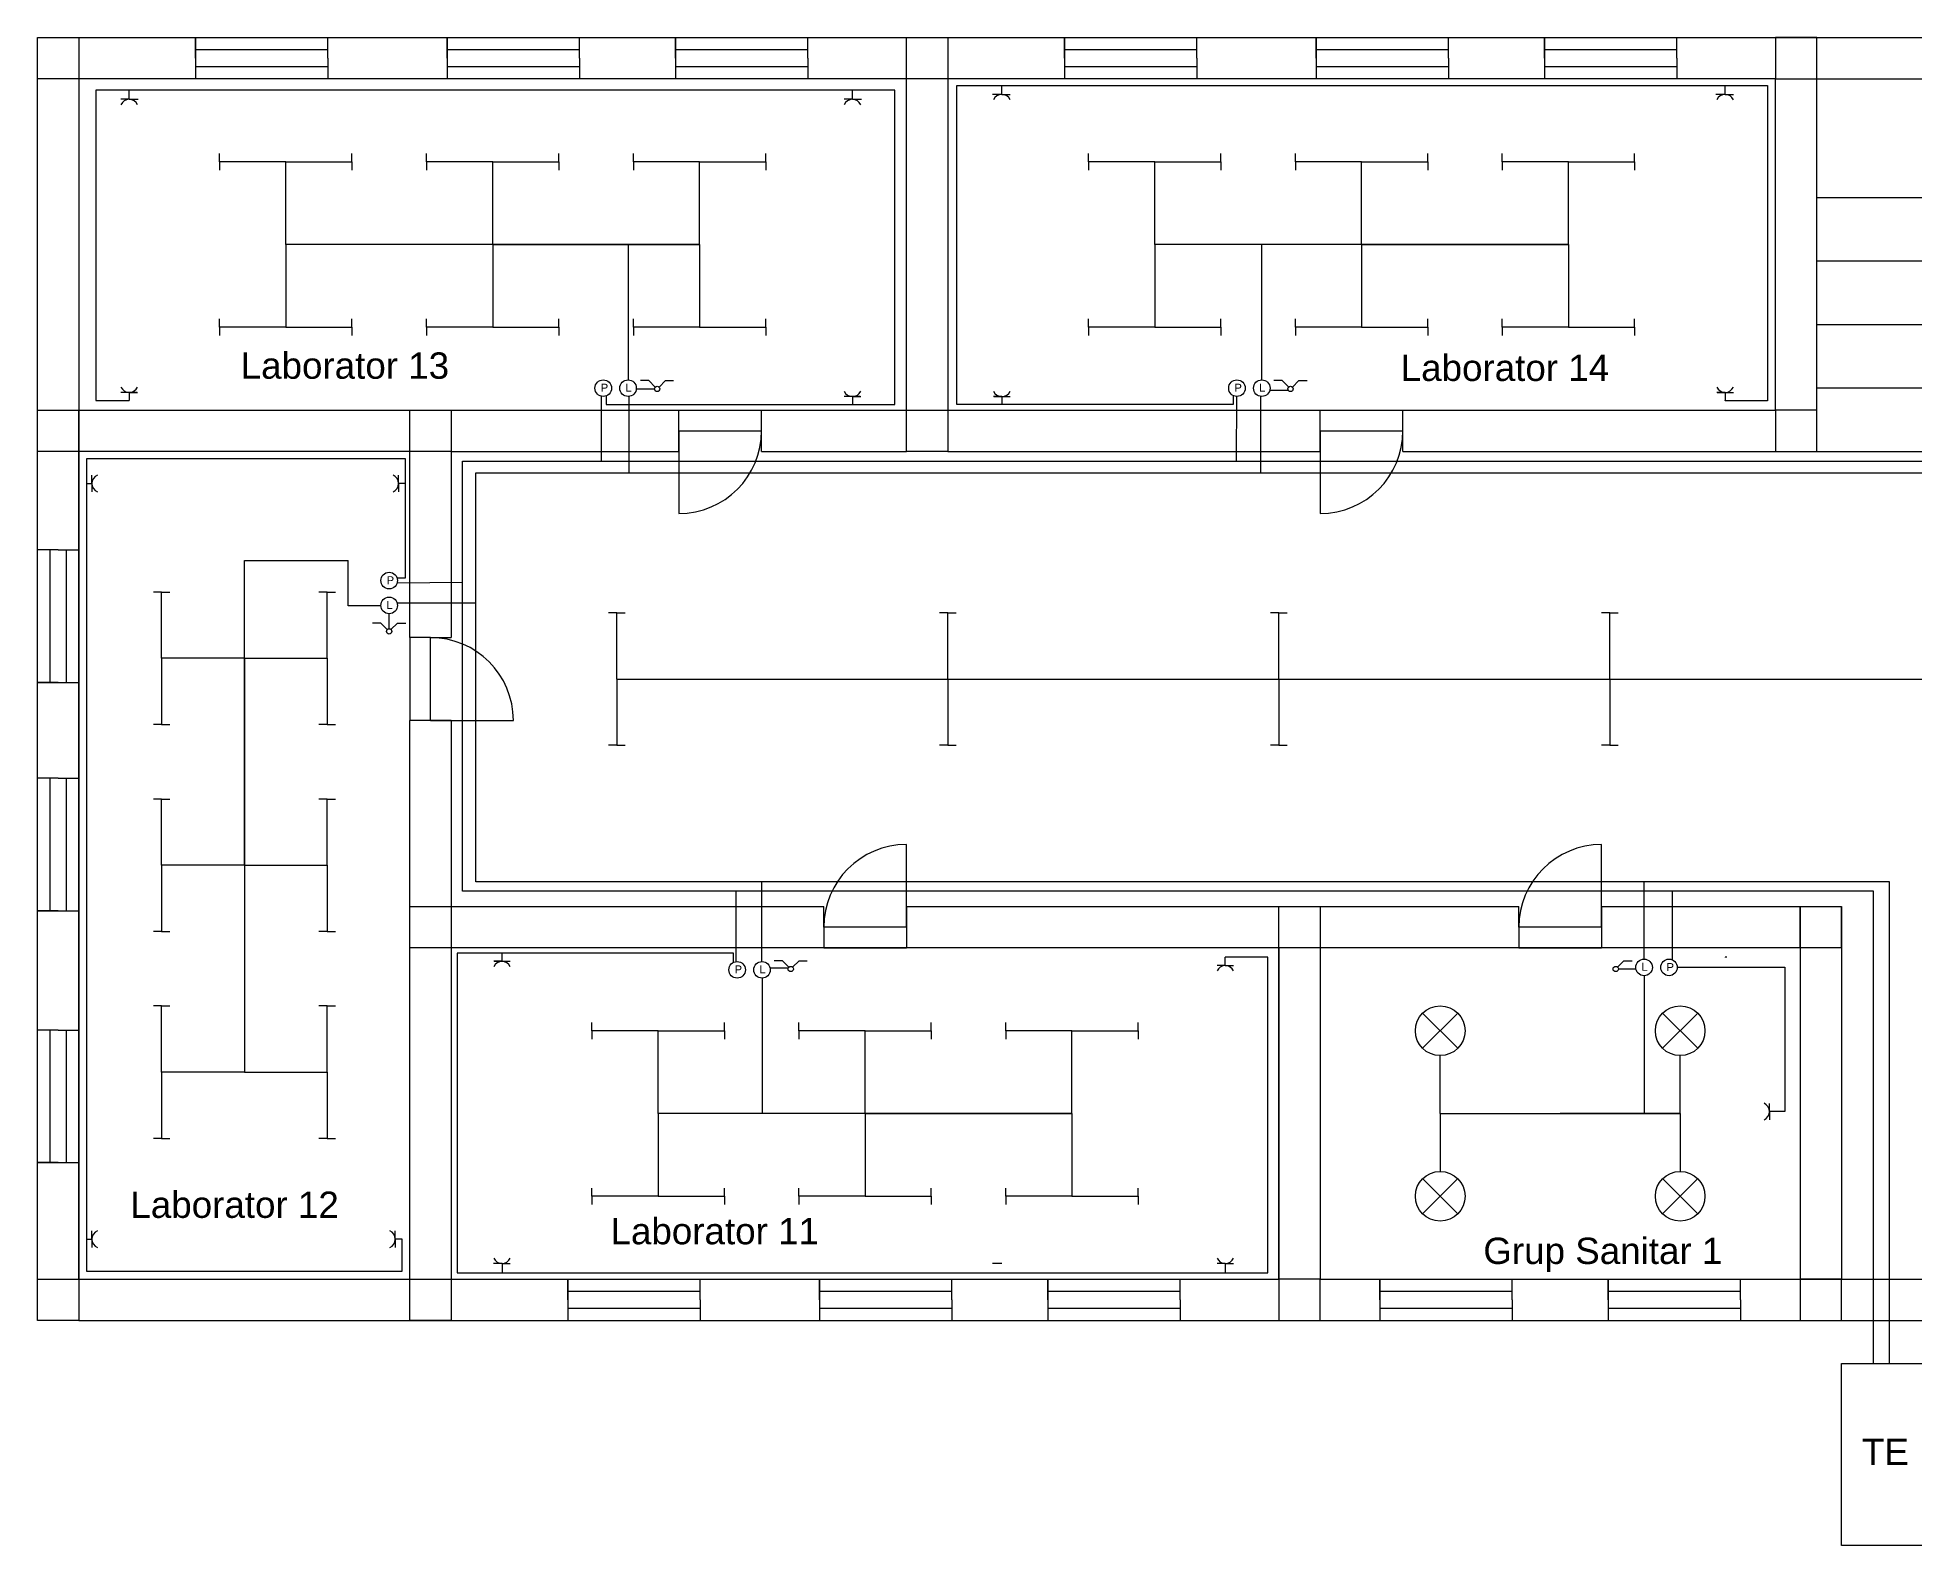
# Model space of a CAD drawing. Header units: inches. Extents: x 55 to 558, y 12 to 272.
# Drawn here: x 55.3 to 282.1, y 89.8 to 272 of the extents above; entities that cross this region are included whole.
import ezdxf

# ---------------------------------------------------------------- set-up
doc = ezdxf.new("R2010")
doc.units = ezdxf.units.IN
doc.header["$MEASUREMENT"] = 0
doc.styles.get("Standard").update_dxf_attribs({"font": 'arial.ttf'})

msp = doc.modelspace()

# ---------------------------------------------------------------- linework, layer by layer
for p, q in [((74.38, 270.5), (74.38, 272)), ((74.38, 272), (74.38, 267)), ((74.38, 269.5), (74.38, 270.5)), ((90.38, 270.5), (74.38, 270.5)), ((74.38, 270.5), (74.38, 268.5)), ((90.38, 270.5), (90.38, 272)), ((90.38, 269.5), (90.38, 270.5)), ((104.79, 270.5), (104.79, 272)), ((104.79, 272), (104.79, 267)), ((104.79, 269.5), (104.79, 270.5)), ((120.79, 270.5), (104.79, 270.5)), ((104.79, 270.5), (104.79, 268.5)), ((120.79, 270.5), (120.79, 272)), ((120.79, 269.5), (120.79, 270.5)), ((132.38, 270.5), (132.38, 272)), ((132.38, 272), (132.38, 267)), ((132.38, 269.5), (132.38, 270.5)), ((148.38, 270.5), (132.38, 270.5)), ((132.38, 270.5), (132.38, 268.5)), ((148.38, 270.5), (148.38, 272)), ((148.38, 269.5), (148.38, 270.5)), ((179.38, 270.5), (179.38, 272)), ((179.38, 272), (179.38, 267)), ((179.38, 269.5), (179.38, 270.5)), ((195.38, 270.5), (179.38, 270.5)), ((179.38, 270.5), (179.38, 268.5)), ((195.38, 270.5), (195.38, 272)), ((195.38, 269.5), (195.38, 270.5)), ((209.79, 270.5), (209.79, 272)), ((209.79, 272), (209.79, 267)), ((209.79, 269.5), (209.79, 270.5)), ((225.79, 270.5), (209.79, 270.5)), ((209.79, 270.5), (209.79, 268.5)), ((225.79, 270.5), (225.79, 272)), ((225.79, 269.5), (225.79, 270.5)), ((237.38, 270.5), (237.38, 272)), ((237.38, 272), (237.38, 267)), ((237.38, 269.5), (237.38, 270.5)), ((253.38, 270.5), (237.38, 270.5)), ((237.38, 270.5), (237.38, 268.5)), ((253.38, 270.5), (253.38, 272)), ((253.38, 269.5), (253.38, 270.5)), ((74.38, 269.5), (74.38, 268.5)), ((74.38, 268.5), (90.38, 268.5)), ((90.38, 269.5), (90.38, 268.5)), ((90.38, 269), (90.38, 267)), ((104.79, 269.5), (104.79, 268.5)), ((104.79, 268.5), (120.79, 268.5)), ((120.79, 269.5), (120.79, 268.5)), ((120.79, 269), (120.79, 267)), ((132.38, 269.5), (132.38, 268.5)), ((132.38, 268.5), (148.38, 268.5)), ((148.38, 269.5), (148.38, 268.5)), ((148.38, 269), (148.38, 267)), ((179.38, 269.5), (179.38, 268.5)), ((179.38, 268.5), (195.38, 268.5)), ((195.38, 269.5), (195.38, 268.5)), ((195.38, 269), (195.38, 267)), ((209.79, 269.5), (209.79, 268.5)), ((209.79, 268.5), (225.79, 268.5)), ((225.79, 269.5), (225.79, 268.5)), ((225.79, 269), (225.79, 267)), ((237.38, 269.5), (237.38, 268.5)), ((237.38, 268.5), (253.38, 268.5)), ((253.38, 269.5), (253.38, 268.5)), ((253.38, 269), (253.38, 267)), ((66.37, 264.54), (66.37, 265.65)), ((153.76, 264.54), (153.76, 265.65)), ((171.82, 265.13), (171.82, 266.23)), ((259.22, 265.13), (259.22, 266.23)), ((66.37, 264.54), (65.37, 264.54)), ((66.37, 264.54), (67.47, 264.54)), ((66.37, 264.54), (67.37, 264.54)), ((153.76, 264.54), (152.76, 264.54)), ((153.76, 264.54), (154.87, 264.54)), ((153.76, 264.54), (154.76, 264.54)), ((171.82, 265.13), (170.71, 265.13)), ((171.82, 265.13), (170.82, 265.13)), ((171.82, 265.13), (172.82, 265.13)), ((259.22, 265.13), (258.11, 265.13)), ((259.22, 265.13), (258.22, 265.13)), ((259.22, 265.13), (260.22, 265.13)), ((77.29, 257), (77.29, 258)), ((85.29, 257), (77.29, 257)), ((77.29, 257), (77.29, 256)), ((85.29, 257), (93.29, 257)), ((93.29, 257), (93.29, 258)), ((93.29, 257), (93.29, 256)), ((102.29, 257), (102.29, 258)), ((110.29, 257), (102.29, 257)), ((102.29, 257), (102.29, 256)), ((110.29, 257), (118.29, 257)), ((118.29, 257), (118.29, 258)), ((118.29, 257), (118.29, 256)), ((127.29, 257), (127.29, 258)), ((135.29, 257), (127.29, 257)), ((127.29, 257), (127.29, 256)), ((135.29, 257), (143.29, 257)), ((143.29, 257), (143.29, 258)), ((143.29, 257), (143.29, 256)), ((182.29, 257), (182.29, 258)), ((190.29, 257), (182.29, 257)), ((182.29, 257), (182.29, 256)), ((190.29, 257), (198.29, 257)), ((198.29, 257), (198.29, 258)), ((198.29, 257), (198.29, 256)), ((207.29, 257), (207.29, 258)), ((215.29, 257), (207.29, 257)), ((207.29, 257), (207.29, 256)), ((215.29, 257), (223.29, 257)), ((223.29, 257), (223.29, 258)), ((223.29, 257), (223.29, 256)), ((232.29, 257), (232.29, 258)), ((240.29, 257), (232.29, 257)), ((232.29, 257), (232.29, 256)), ((240.29, 257), (248.29, 257)), ((248.29, 257), (248.29, 258)), ((248.29, 257), (248.29, 256)), ((304.29, 252.62), (270.29, 252.62)), ((304.29, 244.97), (270.29, 244.97)), ((77.29, 237), (77.29, 238)), ((85.29, 237), (77.29, 237)), ((77.29, 237), (77.29, 236)), ((85.29, 237), (93.29, 237)), ((93.29, 237), (93.29, 238)), ((93.29, 237), (93.29, 236)), ((102.29, 237), (102.29, 238)), ((110.29, 237), (102.29, 237)), ((102.29, 237), (102.29, 236)), ((110.29, 237), (118.29, 237)), ((118.29, 237), (118.29, 238)), ((118.29, 237), (118.29, 236)), ((127.29, 237), (127.29, 238)), ((135.29, 237), (127.29, 237)), ((127.29, 237), (127.29, 236)), ((135.29, 237), (143.29, 237)), ((143.29, 237), (143.29, 238)), ((143.29, 237), (143.29, 236)), ((182.29, 237), (182.29, 238)), ((190.29, 237), (182.29, 237)), ((182.29, 237), (182.29, 236)), ((190.29, 237), (198.29, 237)), ((198.29, 237), (198.29, 238)), ((198.29, 237), (198.29, 236)), ((207.29, 237), (207.29, 238)), ((215.29, 237), (207.29, 237)), ((207.29, 237), (207.29, 236)), ((215.29, 237), (223.29, 237)), ((223.29, 237), (223.29, 238)), ((223.29, 237), (223.29, 236)), ((232.29, 237), (232.29, 238)), ((240.29, 237), (232.29, 237)), ((232.29, 237), (232.29, 236)), ((240.29, 237), (248.29, 237)), ((248.29, 237), (248.29, 238)), ((248.29, 237), (248.29, 236)), ((304.29, 237.31), (270.29, 237.31)), ((66.37, 229.13), (65.37, 229.13)), ((67.32, 229.13), (66.37, 229.13)), ((66.37, 229.13), (67.37, 229.13)), ((66.37, 229.13), (66.37, 228.17)), ((129.16, 230.55), (128.16, 230.55)), ((129.94, 229.77), (129.16, 230.55)), ((130.39, 229.77), (131.16, 230.55)), ((131.16, 230.55), (132.16, 230.55)), ((204.2, 229.41), (206.42, 229.41)), ((205.7, 230.55), (204.7, 230.55)), ((206.48, 229.77), (205.7, 230.55)), ((206.93, 229.77), (207.7, 230.55)), ((207.7, 230.55), (208.7, 230.55)), ((259.22, 229.13), (258.22, 229.13)), ((258.26, 229.13), (259.22, 229.13)), ((259.22, 229.13), (260.22, 229.13)), ((259.22, 229.13), (259.22, 228.17)), ((304.29, 229.66), (270.29, 229.66)), ((132.79, 222), (132.79, 227)), ((142.79, 222), (142.79, 227)), ((153.76, 228.62), (152.76, 228.62)), ((154.71, 228.62), (153.76, 228.62)), ((153.76, 228.62), (154.76, 228.62)), ((153.76, 228.62), (153.76, 227.66)), ((171.82, 228.62), (170.82, 228.62)), ((170.87, 228.62), (171.82, 228.62)), ((171.82, 228.62), (172.82, 228.62)), ((171.82, 228.62), (171.82, 227.66)), ((210.29, 222), (210.29, 227)), ((220.29, 222), (220.29, 227)), ((132.79, 224.5), (132.79, 214.5)), ((132.79, 224.5), (142.79, 224.5)), ((210.29, 224.5), (210.29, 214.5)), ((210.29, 224.5), (220.29, 224.5)), ((105.29, 222), (105.29, 199.5)), ((105.29, 222), (132.79, 222)), ((142.79, 222), (160.29, 222)), ((165.29, 222), (210.29, 222)), ((220.29, 222), (390.29, 222)), ((61.21, 218.12), (61.86, 218.12)), ((61.86, 218.12), (61.86, 219.12)), ((61.86, 218.12), (61.86, 217.12)), ((98.91, 218.12), (98.91, 219.12)), ((99.74, 218.12), (98.91, 218.12)), ((98.91, 218.12), (98.91, 217.12)), ((56.79, 210.09), (55.29, 210.09)), ((57.79, 210.09), (56.79, 210.09)), ((56.79, 210.09), (56.79, 194.09)), ((57.79, 210.09), (58.79, 210.09)), ((58.29, 210.09), (60.29, 210.09)), ((58.79, 194.09), (58.79, 210.09)), ((98.72, 206.71), (99.74, 206.71)), ((70.29, 205), (69.29, 205)), ((70.29, 197), (70.29, 205)), ((70.29, 205), (71.29, 205)), ((90.29, 205), (89.29, 205)), ((90.29, 197), (90.29, 205)), ((90.29, 205), (91.29, 205)), ((106.65, 206.17), (98.73, 206.08)), ((97.79, 200.56), (97.79, 202.39)), ((125.29, 202.5), (124.29, 202.5)), ((125.29, 194.5), (125.29, 202.5)), ((125.29, 202.5), (126.29, 202.5)), ((165.29, 202.5), (164.29, 202.5)), ((165.29, 194.5), (165.29, 202.5)), ((165.29, 202.5), (166.29, 202.5)), ((205.29, 202.5), (204.29, 202.5)), ((205.29, 194.5), (205.29, 202.5)), ((205.29, 202.5), (206.29, 202.5)), ((245.29, 202.5), (244.29, 202.5)), ((245.29, 194.5), (245.29, 202.5)), ((245.29, 202.5), (246.29, 202.5)), ((96.78, 201.25), (95.78, 201.25)), ((97.55, 200.47), (96.78, 201.25)), ((98, 200.47), (98.78, 201.25)), ((98.78, 201.25), (99.78, 201.25)), ((102.79, 199.5), (100.29, 199.5)), ((100.29, 199.5), (100.29, 189.5)), ((102.79, 189.5), (102.79, 199.5)), ((102.79, 199.5), (105.29, 199.5)), ((70.29, 197), (70.29, 189)), ((90.29, 197), (90.29, 189)), ((56.79, 194.09), (55.29, 194.09)), ((55.29, 194.09), (60.29, 194.09)), ((57.79, 194.09), (56.79, 194.09)), ((56.79, 194.09), (58.79, 194.09)), ((57.79, 194.09), (58.79, 194.09)), ((125.29, 194.5), (125.29, 186.5)), ((165.29, 194.5), (165.29, 186.5)), ((205.29, 194.5), (205.29, 186.5)), ((245.29, 194.5), (245.29, 186.5)), ((70.29, 189), (69.29, 189)), ((70.29, 189), (71.29, 189)), ((90.29, 189), (89.29, 189)), ((90.29, 189), (91.29, 189)), ((105.29, 189.5), (100.29, 189.5)), ((102.79, 189.5), (112.79, 189.5)), ((105.29, 189.5), (105.29, 167)), ((125.29, 186.5), (124.29, 186.5)), ((125.29, 186.5), (126.29, 186.5)), ((165.29, 186.5), (164.29, 186.5)), ((165.29, 186.5), (166.29, 186.5)), ((205.29, 186.5), (204.29, 186.5)), ((205.29, 186.5), (206.29, 186.5)), ((245.29, 186.5), (244.29, 186.5)), ((245.29, 186.5), (246.29, 186.5)), ((56.79, 182.5), (55.29, 182.5)), ((57.79, 182.5), (56.79, 182.5)), ((56.79, 182.5), (56.79, 166.5)), ((57.79, 182.5), (58.79, 182.5)), ((58.29, 182.5), (60.29, 182.5)), ((58.79, 166.5), (58.79, 182.5)), ((70.29, 180), (69.29, 180)), ((70.29, 172), (70.29, 180)), ((70.29, 180), (71.29, 180)), ((90.29, 180), (89.29, 180)), ((90.29, 172), (90.29, 180)), ((90.29, 180), (91.29, 180)), ((160.29, 164.5), (160.29, 174.5)), ((244.29, 164.5), (244.29, 174.5)), ((70.29, 172), (70.29, 164)), ((90.29, 172), (90.29, 164)), ((56.79, 166.5), (55.29, 166.5)), ((55.29, 166.5), (60.29, 166.5)), ((57.79, 166.5), (56.79, 166.5)), ((56.79, 166.5), (58.79, 166.5)), ((57.79, 166.5), (58.79, 166.5)), ((105.29, 167), (150.29, 167)), ((150.29, 164.5), (150.29, 167)), ((160.29, 167), (160.29, 162)), ((160.29, 167), (205.29, 167)), ((210.29, 167), (234.29, 167)), ((234.29, 164.5), (234.29, 167)), ((244.29, 167), (244.29, 162)), ((244.29, 167), (268.29, 167)), ((268.29, 167), (268.29, 162)), ((273.29, 162), (273.29, 167)), ((70.29, 164), (69.29, 164)), ((70.29, 164), (71.29, 164)), ((90.29, 164), (89.29, 164)), ((90.29, 164), (91.29, 164)), ((150.29, 164.5), (150.29, 162)), ((160.29, 164.5), (150.29, 164.5)), ((234.29, 164.5), (234.29, 162)), ((244.29, 164.5), (234.29, 164.5)), ((111.42, 160.39), (111.42, 161.35)), ((150.29, 162), (160.29, 162)), ((205.29, 162), (205.29, 122)), ((210.29, 162), (210.29, 122)), ((268.29, 162), (210.29, 162)), ((210.29, 162), (210.29, 122)), ((234.29, 162), (244.29, 162)), ((268.29, 162), (268.29, 122)), ((273.29, 162), (273.29, 122)), ((111.42, 160.39), (110.42, 160.39)), ((110.47, 160.39), (111.42, 160.39)), ((111.42, 160.39), (112.42, 160.39)), ((143.81, 159.6), (146.02, 159.6)), ((145.31, 160.46), (144.31, 160.46)), ((146.08, 159.69), (145.31, 160.46)), ((146.53, 159.69), (147.31, 160.46)), ((147.31, 160.46), (148.31, 160.46)), ((198.82, 159.88), (197.82, 159.88)), ((198.82, 159.88), (198.82, 160.84)), ((198.82, 159.88), (199.82, 159.88)), ((259.43, 160.9), (259.22, 160.9)), ((259.22, 160.9), (259.22, 160.84)), ((70.29, 155), (69.29, 155)), ((70.29, 147), (70.29, 155)), ((70.29, 155), (71.29, 155)), ((90.29, 155), (89.29, 155)), ((90.29, 147), (90.29, 155)), ((90.29, 155), (91.29, 155)), ((56.79, 152.09), (55.29, 152.09)), ((57.79, 152.09), (56.79, 152.09)), ((56.79, 152.09), (56.79, 136.09)), ((57.79, 152.09), (58.79, 152.09)), ((58.29, 152.09), (60.29, 152.09)), ((58.79, 136.09), (58.79, 152.09)), ((122.29, 152), (122.29, 153)), ((130.29, 152), (122.29, 152)), ((122.29, 152), (122.29, 151)), ((130.29, 152), (138.29, 152)), ((138.29, 152), (138.29, 153)), ((138.29, 152), (138.29, 151)), ((147.29, 152), (147.29, 153)), ((155.29, 152), (147.29, 152)), ((147.29, 152), (147.29, 151)), ((155.29, 152), (163.29, 152)), ((163.29, 152), (163.29, 153)), ((163.29, 152), (163.29, 151)), ((172.29, 152), (172.29, 153)), ((180.29, 152), (172.29, 152)), ((172.29, 152), (172.29, 151)), ((180.29, 152), (188.29, 152)), ((188.29, 152), (188.29, 153)), ((188.29, 152), (188.29, 151)), ((226.91, 154.13), (222.67, 149.88)), ((222.67, 154.13), (226.91, 149.88)), ((255.91, 154.13), (251.67, 149.88)), ((251.67, 154.13), (255.91, 149.88)), ((70.29, 147), (70.29, 139)), ((90.29, 147), (90.29, 139)), ((264.58, 142.23), (264.58, 143.23)), ((266.43, 142.23), (264.58, 142.23)), ((264.58, 142.23), (264.58, 141.23)), ((70.29, 139), (69.29, 139)), ((70.29, 139), (71.29, 139)), ((90.29, 139), (89.29, 139)), ((90.29, 139), (91.29, 139)), ((56.79, 136.09), (55.29, 136.09)), ((55.29, 136.09), (60.29, 136.09)), ((57.79, 136.09), (56.79, 136.09)), ((56.79, 136.09), (58.79, 136.09)), ((57.79, 136.09), (58.79, 136.09)), ((226.91, 134.13), (222.67, 129.88)), ((222.67, 134.13), (226.91, 129.88)), ((255.91, 134.13), (251.67, 129.88)), ((251.67, 134.13), (255.91, 129.88)), ((122.29, 132), (122.29, 133)), ((130.29, 132), (122.29, 132)), ((122.29, 132), (122.29, 131)), ((130.29, 132), (138.29, 132)), ((138.29, 132), (138.29, 133)), ((138.29, 132), (138.29, 131)), ((147.29, 132), (147.29, 133)), ((155.29, 132), (147.29, 132)), ((147.29, 132), (147.29, 131)), ((155.29, 132), (163.29, 132)), ((163.29, 132), (163.29, 133)), ((163.29, 132), (163.29, 131)), ((172.29, 132), (172.29, 133)), ((180.29, 132), (172.29, 132)), ((172.29, 132), (172.29, 131)), ((180.29, 132), (188.29, 132)), ((188.29, 132), (188.29, 133)), ((188.29, 132), (188.29, 131)), ((61.86, 126.82), (61.86, 127.82)), ((98.52, 126.82), (98.52, 127.82)), ((61.21, 126.82), (61.86, 126.82)), ((61.86, 126.82), (61.86, 125.82)), ((99.36, 126.82), (98.52, 126.82)), ((98.52, 126.82), (98.52, 125.82)), ((111.42, 123.88), (110.39, 123.88)), ((111.42, 123.88), (112.42, 123.88)), ((111.42, 123.88), (111.42, 122.77)), ((171.82, 123.88), (170.71, 123.88)), ((171.82, 123.88), (170.82, 123.88)), ((198.82, 123.88), (197.82, 123.88)), ((198.82, 123.88), (199.82, 123.88)), ((198.82, 123.88), (198.82, 122.77)), ((119.38, 120.5), (119.38, 122)), ((119.38, 122), (119.38, 117)), ((119.38, 119.5), (119.38, 120.5)), ((135.38, 120.5), (119.38, 120.5)), ((119.38, 120.5), (119.38, 118.5)), ((135.38, 120.5), (135.38, 122)), ((135.38, 119.5), (135.38, 120.5)), ((149.79, 120.5), (149.79, 122)), ((149.79, 122), (149.79, 117)), ((149.79, 119.5), (149.79, 120.5)), ((165.79, 120.5), (149.79, 120.5)), ((149.79, 120.5), (149.79, 118.5)), ((165.79, 120.5), (165.79, 122)), ((165.79, 122), (177.38, 122)), ((165.79, 119.5), (165.79, 120.5)), ((177.38, 120.5), (177.38, 122)), ((177.38, 122), (177.38, 117)), ((177.38, 119.5), (177.38, 120.5)), ((193.38, 120.5), (177.38, 120.5)), ((177.38, 120.5), (177.38, 118.5)), ((193.38, 120.5), (193.38, 122)), ((193.38, 119.5), (193.38, 120.5)), ((210.29, 122), (268.29, 122)), ((217.5, 120.5), (217.5, 122)), ((217.5, 122), (217.5, 117)), ((217.5, 119.5), (217.5, 120.5)), ((233.5, 120.5), (217.5, 120.5)), ((217.5, 120.5), (217.5, 118.5)), ((233.5, 120.5), (233.5, 122)), ((233.5, 122), (245.08, 122)), ((233.5, 119.5), (233.5, 120.5)), ((245.08, 120.5), (245.08, 122)), ((245.08, 122), (245.08, 117)), ((245.08, 119.5), (245.08, 120.5)), ((261.08, 120.5), (245.08, 120.5)), ((245.08, 120.5), (245.08, 118.5)), ((261.08, 120.5), (261.08, 122)), ((261.08, 119.5), (261.08, 120.5)), ((268.29, 122), (337.29, 122)), ((119.38, 119.5), (119.38, 118.5)), ((119.38, 118.5), (135.38, 118.5)), ((135.38, 119.5), (135.38, 118.5)), ((135.38, 119), (135.38, 117)), ((149.79, 119.5), (149.79, 118.5)), ((149.79, 118.5), (165.79, 118.5)), ((165.79, 119.5), (165.79, 118.5)), ((165.79, 119), (165.79, 117)), ((177.38, 119.5), (177.38, 118.5)), ((177.38, 118.5), (193.38, 118.5)), ((193.38, 119.5), (193.38, 118.5)), ((193.38, 119), (193.38, 117)), ((217.5, 119.5), (217.5, 118.5)), ((217.5, 118.5), (233.5, 118.5)), ((233.5, 119.5), (233.5, 118.5)), ((233.5, 119), (233.5, 117)), ((245.08, 119.5), (245.08, 118.5)), ((245.08, 118.5), (261.08, 118.5)), ((261.08, 119.5), (261.08, 118.5)), ((261.08, 119), (261.08, 117)), ((60.29, 117), (295.29, 117))]:
    msp.add_line(p, q)
at = {"color": 240, "true_color": 0xed1f24}
for p, q in [((158.89, 265.65), (62.33, 265.65)), ((62.33, 265.65), (62.33, 228.17)), ((158.89, 227.66), (158.89, 265.65)), ((166.38, 227.65), (166.38, 266.23)), ((166.38, 266.23), (264.36, 266.23)), ((264.36, 266.23), (264.36, 228.11)), ((85.29, 247), (85.29, 257)), ((110.29, 247), (110.29, 257)), ((135.29, 247), (135.29, 257)), ((190.29, 247), (190.29, 257)), ((215.29, 247), (215.29, 257)), ((240.29, 247), (240.29, 257)), ((135.29, 247), (85.29, 247)), ((110.29, 247), (85.29, 247)), ((85.29, 247), (85.29, 237)), ((110.29, 247), (135.29, 247)), ((110.29, 247), (110.29, 237)), ((126.7, 230.64), (126.7, 247)), ((135.29, 247), (135.29, 237)), ((240.29, 247), (190.29, 247)), ((215.29, 247), (190.29, 247)), ((190.29, 247), (190.29, 237)), ((203.24, 230.64), (203.24, 247)), ((215.29, 247), (240.29, 247)), ((215.29, 247), (215.29, 237)), ((240.29, 247), (240.29, 237)), ((62.33, 228.17), (66.37, 228.17)), ((123.44, 220.83), (123.44, 228.71)), ((123.99, 228.71), (123.99, 227.66)), ((123.99, 227.66), (158.89, 227.66)), ((126.79, 219.41), (126.79, 228.65)), ((199.79, 227.65), (166.38, 227.65)), ((199.79, 228.74), (199.79, 227.65)), ((200.19, 220.83), (200.22, 228.64)), ((203.13, 219.41), (203.13, 228.65)), ((259.22, 228.11), (259.22, 228.17)), ((259.43, 228.11), (259.22, 228.11)), ((264.36, 228.11), (259.43, 228.11)), ((99.74, 221.11), (61.21, 221.11)), ((61.21, 221.11), (61.21, 122.96)), ((99.74, 206.71), (99.74, 221.11)), ((106.65, 206.17), (106.65, 220.83)), ((106.65, 220.83), (123.44, 220.83)), ((123.44, 220.83), (200.19, 220.83)), ((200.19, 220.83), (410.3, 220.83)), ((108.24, 203.66), (108.24, 219.41)), ((108.24, 219.41), (126.79, 219.41)), ((126.79, 219.41), (203.13, 219.41)), ((203.13, 219.41), (318.73, 219.41)), ((80.29, 197), (80.29, 208.81)), ((80.29, 208.81), (92.82, 208.81)), ((92.82, 203.36), (92.82, 208.81)), ((106.65, 168.86), (106.65, 206.17)), ((96.78, 203.36), (92.82, 203.36)), ((108.24, 203.66), (98.74, 203.66)), ((108.24, 170.01), (108.24, 203.66)), ((80.29, 197), (70.29, 197)), ((80.29, 197), (80.29, 147)), ((80.29, 172), (80.29, 197)), ((80.29, 197), (90.29, 197)), ((80.29, 172), (70.29, 172)), ((80.29, 172), (80.29, 147)), ((80.29, 172), (90.29, 172)), ((139.68, 168.86), (106.65, 168.86)), ((142.79, 170.01), (108.24, 170.01)), ((252.82, 168.86), (139.68, 168.86)), ((139.68, 168.86), (139.68, 160.35)), ((249.38, 170.01), (142.79, 170.01)), ((142.79, 170.01), (142.79, 160.36)), ((279.07, 170.01), (249.38, 170.01)), ((249.38, 170.01), (249.38, 160.65)), ((277.17, 168.86), (252.82, 168.86)), ((252.82, 168.86), (252.82, 160.57)), ((277.17, 111.81), (277.17, 168.86)), ((279.07, 111.81), (279.07, 170.01)), ((139.4, 161.36), (105.98, 161.36)), ((105.98, 161.36), (105.98, 122.77)), ((139.39, 160.26), (139.39, 161.36)), ((199.03, 160.9), (198.82, 160.9)), ((198.82, 160.84), (198.82, 160.9)), ((203.97, 160.9), (199.03, 160.9)), ((203.97, 122.77), (203.97, 160.9)), ((253.43, 159.69), (266.43, 159.69)), ((266.43, 159.69), (266.43, 142.23)), ((142.84, 158.36), (142.84, 142)), ((249.45, 158.65), (249.45, 142)), ((130.29, 142), (130.29, 152)), ((155.29, 142), (155.29, 152)), ((180.29, 142), (180.29, 152)), ((224.79, 142), (224.79, 149)), ((253.79, 142), (253.79, 149)), ((80.29, 147), (70.29, 147)), ((80.29, 147), (90.29, 147)), ((180.29, 142), (130.29, 142)), ((155.29, 142), (130.29, 142)), ((130.29, 142), (130.29, 132)), ((155.29, 142), (180.29, 142)), ((155.29, 142), (155.29, 132)), ((180.29, 142), (180.29, 132)), ((224.79, 142), (253.79, 142)), ((224.79, 142), (239.29, 142)), ((224.79, 142), (224.79, 135)), ((253.79, 142), (239.29, 142)), ((253.79, 142), (253.79, 135)), ((99.36, 122.96), (99.36, 126.82)), ((61.21, 122.96), (99.36, 122.96)), ((105.98, 122.77), (203.97, 122.77))]:
    msp.add_line(p, q, dxfattribs=at)
at = {"color": 7, "true_color": 0xffffff}
for p, q in [((129.84, 229.53), (127.64, 229.53)), ((246.22, 159.69), (247, 160.46)), ((246.32, 159.47), (248.45, 159.47)), ((247, 160.46), (248, 160.46))]:
    msp.add_line(p, q, dxfattribs=at)
at = {"color": 40, "true_color": 0xf8d731}
for q in [(165.29, 194.5), (485.29, 194.5)]:
    msp.add_line((125.29, 194.5), q, dxfattribs=at)
for points in [[(60.29, 267), (55.29, 267), (55.29, 272), (60.29, 272)], [(165.29, 267), (160.29, 267), (160.29, 272), (165.29, 272)], [(265.29, 267), (270.29, 267), (270.29, 272), (265.29, 272)], [(60.29, 267), (60.29, 227), (160.29, 227), (160.29, 267)], [(165.29, 267), (165.29, 227), (265.29, 227), (265.29, 267)], [(60.29, 222), (55.29, 222), (55.29, 227), (60.29, 227)], [(60.29, 227), (60.29, 227), (60.29, 122), (60.29, 122)], [(105.29, 222), (100.29, 222), (100.29, 227), (105.29, 227)], [(165.29, 222), (160.29, 222), (160.29, 227), (165.29, 227)], [(265.29, 222), (270.29, 222), (270.29, 227), (265.29, 227)], [(105.29, 162), (100.29, 162), (100.29, 167), (105.29, 167)], [(210.29, 162), (205.29, 162), (205.29, 167), (210.29, 167)], [(273.29, 162), (268.29, 162), (268.29, 167), (273.29, 167)], [(105.29, 162), (105.29, 122), (205.29, 122), (205.29, 162)], [(60.29, 117), (55.29, 117), (55.29, 122), (60.29, 122)], [(105.29, 117), (100.29, 117), (100.29, 122), (105.29, 122)], [(205.29, 117), (210.29, 117), (210.29, 122), (205.29, 122)], [(268.29, 117), (273.29, 117), (273.29, 122), (268.29, 122)], [(273.29, 111.81), (290.87, 111.81), (290.87, 89.81), (273.29, 89.81)]]:
    msp.add_lwpolyline(points, close=True)
for points in [[(55.29, 117), (55.29, 272), (555.29, 272), (555.29, 117)], [(270.29, 227), (270.29, 267), (340.29, 267), (340.29, 227)], [(100.29, 199.5), (100.29, 222), (60.29, 222), (60.29, 122), (100.29, 122), (100.29, 189.5)]]:
    msp.add_lwpolyline(points)
for centre, radius in [((123.65, 229.64), 1), ((126.65, 229.64), 1), ((130.16, 229.55), 0.319), ((200.23, 229.64), 1), ((203.23, 229.64), 1), ((206.7, 229.55), 0.319), ((97.78, 206.39), 1), ((97.78, 203.39), 1), ((97.78, 200.25), 0.319), ((139.83, 159.36), 1), ((142.84, 159.36), 1), ((146.31, 159.46), 0.319), ((224.79, 152), 3), ((253.79, 152), 3), ((224.79, 132), 3), ((253.79, 132), 3)]:
    msp.add_circle(centre, radius)
at = {"color": 7, "true_color": 0xffffff}
for centre, radius in [((246, 159.46), 0.319), ((249.43, 159.65), 1), ((249.43, 159.65), 1), ((252.44, 159.65), 1)]:
    msp.add_circle(centre, radius, dxfattribs=at)
for centre, radius, start, end in [((66.37, 263.45), 1.09, 23.351, 156.649), ((153.76, 263.45), 1.09, 23.351, 156.649), ((171.82, 264.04), 1.09, 23.351, 156.649), ((259.22, 264.04), 1.09, 23.351, 156.649), ((66.37, 230.21), 1.09, 203.351, 336.649), ((153.76, 229.71), 1.09, 203.351, 336.649), ((171.82, 229.71), 1.09, 203.351, 336.649), ((259.22, 230.21), 1.09, 203.351, 336.649), ((132.79, 224.5), 10, 270, 0), ((210.29, 224.5), 10, 270, 0), ((62.95, 218.12), 1.09, 113.351, 246.649), ((97.82, 218.12), 1.09, 293.351, 66.649), ((102.79, 189.5), 10, 0, 90), ((160.29, 164.5), 10, 90, 180), ((244.29, 164.5), 10, 90, 180), ((111.42, 159.3), 1.09, 23.351, 156.649), ((198.82, 158.79), 1.09, 23.351, 156.649), ((263.49, 142.23), 1.09, 293.351, 66.649), ((62.95, 126.82), 1.09, 113.351, 246.649), ((97.43, 126.82), 1.09, 293.351, 66.649), ((111.42, 124.97), 1.09, 203.351, 336.649), ((198.82, 124.97), 1.09, 203.351, 336.649)]:
    msp.add_arc(centre, radius, start, end)

# ---------------------------------------------------------------- texts
for s, height, p in [('Laborator 13', 3.1799, (79.84, 230.78)), ('Laborator 14', 3.1799, (220.02, 230.51)), ('L', 0.967, (97.46, 202.97)), ('L', 0.967, (249.11, 159.24)), ('P', 0.967, (252.14, 159.21)), ('Laborator 12', 3.1799, (66.51, 129.39)), ('Laborator 11', 3.1799, (124.53, 126.2)), ('Grup Sanitar 1', 3.1799, (230, 123.82)), ('TE', 3.18, (275.75, 99.54))]:
    msp.add_text(s, height=height, dxfattribs=at).set_placement(p)
for s, p in [('P', (123.35, 229.21)), ('L', (126.33, 229.23)), ('P', (199.93, 229.21)), ('L', (202.91, 229.23)), ('P', (97.48, 205.95)), ('P', (139.53, 158.93)), ('L', (142.52, 158.95))]:
    msp.add_text(s, height=0.967).set_placement(p)

doc.saveas('drawing.dxf')
